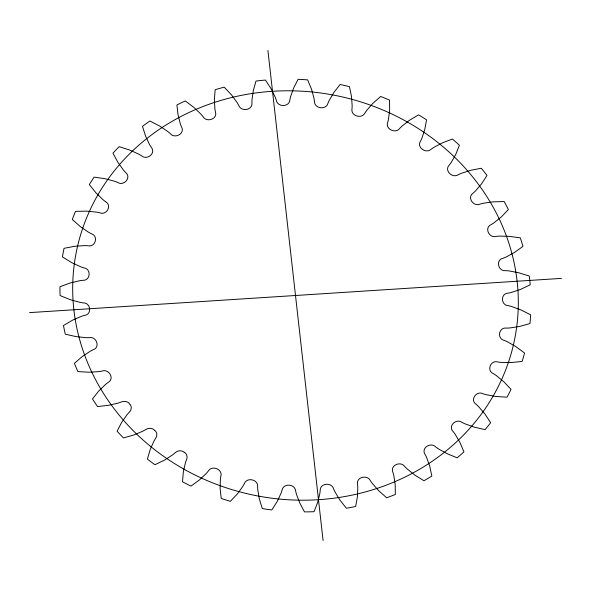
<?xml version="1.0" encoding="UTF-8"?>
<svg xmlns="http://www.w3.org/2000/svg" width="591" height="591" viewBox="0 0 591 591"><rect width="100%" height="100%" fill="white"/><g stroke="black" fill="none" stroke-linecap="round" stroke-linejoin="round"><path stroke-width="0.89" d="M29.55 312.617L561.45 278.383M184.185 452.196C187.066 453.607 187.768 457.368 186.409 460.086A49.526 45.212 10.8 0 0 185.36 463.026L183.365 471.781L182.501 481.776A236.237 215.649 10.8 0 0 190.974 486.09L199.418 479.951L206.148 473.605A49.526 45.212 10.8 0 0 208.195 471.175C211.792 464.866 223.066 469.165 220.827 476.339A49.526 45.212 10.8 0 0 220.369 479.412L220.118 488.417L221.219 498.449A236.237 215.649 10.8 0 0 230.342 501.331L237.405 493.869L242.753 486.474A49.526 45.212 10.8 0 0 244.282 483.733C246.735 476.804 258.489 479.427 257.639 486.77A49.526 45.212 10.8 0 0 257.794 489.895L259.301 498.841L262.323 508.6A236.237 215.649 10.8 0 0 271.808 509.952L277.268 501.404L281.05 493.212A49.526 45.212 10.8 0 0 282.018 490.249C283.17 482.877 295.19 483.778 295.67 491.062A49.526 45.212 10.8 0 0 296.431 494.128L299.644 502.742L304.498 511.902A236.237 215.649 10.8 0 0 314.035 511.68L317.707 502.328L319.82 493.588A49.526 45.212 10.8 0 0 320.182 490.5C319.916 482.913 331.972 482.042 333.693 489.067A49.526 45.212 10.8 0 0 335.031 491.978L339.847 499.971L346.378 508.245A236.237 215.649 10.8 0 0 355.664 506.465L357.437 496.595L357.806 487.605A49.526 45.212 10.8 0 0 357.562 484.487C355.797 476.967 367.624 474.233 370.491 480.845A49.526 45.212 10.8 0 0 372.367 483.504L378.632 490.633L386.625 497.755A236.237 215.649 10.8 0 0 395.357 494.468L395.172 484.406L393.783 475.445A49.526 45.212 10.8 0 0 392.941 472.394C389.691 465.25 400.949 460.588 404.879 466.668A49.526 45.212 10.8 0 0 407.229 468.995L414.742 475.024L423.946 480.756A236.237 215.649 10.8 0 0 431.844 476.073L429.709 466.144L426.606 457.5A49.526 45.212 10.8 0 0 425.188 454.619C420.548 448.17 430.839 441.573 435.752 446.995A49.526 45.212 10.8 0 0 438.5 448.916L447.025 453.644L457.138 457.811A236.237 215.649 10.8 0 0 463.95 451.871L459.931 442.4L455.218 434.348A49.526 45.212 10.8 0 0 453.267 431.733C447.439 426.259 456.304 417.822 462.118 422.447A49.526 45.212 10.8 0 0 465.176 423.895L474.433 427.182L485.13 429.65A236.237 215.649 10.8 0 0 490.641 422.654L484.871 413.929L478.695 406.734A49.526 45.212 10.8 0 0 476.28 404.466C469.513 400.188 476.501 390.141 483.128 393.82A49.526 45.212 10.8 0 0 486.4 394.751L496.093 396.487L507.034 397.174A236.237 215.649 10.8 0 0 511.06 389.343L503.717 381.653L496.277 375.551A49.526 45.212 10.8 0 0 493.478 373.697C486.09 370.749 490.811 359.476 498.102 362.032A49.526 45.212 10.8 0 0 501.486 362.416L511.304 362.549L522.134 361.426A236.237 215.649 10.8 0 0 524.549 353.012L515.877 346.614L507.418 341.783A49.526 45.212 10.8 0 0 504.315 340.416C496.617 338.85 498.811 326.83 506.568 328.108A49.526 45.212 10.8 0 0 509.952 327.939L519.578 326.454L529.95 323.565A236.237 215.649 10.8 0 0 530.681 314.84L520.952 309.928L511.74 306.537A49.526 45.212 10.8 0 0 508.437 305.687C500.725 305.481 500.296 293.262 508.253 293.136A49.526 45.212 10.8 0 0 511.525 292.405L520.649 289.361L530.23 284.803A236.237 215.649 10.8 0 0 529.248 276.041L518.78 272.776L509.11 270.929A49.526 45.212 10.8 0 0 505.719 270.634C498.228 271.705 495.251 259.841 503.096 258.237A49.526 45.212 10.8 0 0 506.162 256.982L514.48 252.468L522.969 246.381A236.237 215.649 10.8 0 0 520.302 237.87L509.435 236.356L499.617 236.119A49.526 45.212 10.8 0 0 496.241 236.378C489.171 238.624 483.874 227.587 491.269 224.543A49.526 45.212 10.8 0 0 494.017 222.792L501.279 216.956L508.4 209.539A236.237 215.649 10.8 0 0 504.138 201.553L493.212 201.834L483.564 203.215A49.526 45.212 10.8 0 0 480.313 204.021C473.797 207.33 466.528 197.505 473.147 193.124A49.526 45.212 10.8 0 0 475.496 190.937L481.466 183.971L486.984 175.461A236.237 215.649 10.8 0 0 481.259 168.25L470.628 170.326L461.468 173.274A49.526 45.212 10.8 0 0 458.446 174.611C452.61 178.881 443.752 170.511 449.323 164.992A49.526 45.212 10.8 0 0 451.192 162.444L455.668 154.569L459.414 145.238A236.237 215.649 10.8 0 0 452.418 139.04L442.423 142.845L434.038 147.262A49.526 45.212 10.8 0 0 431.341 149.08C426.296 154.236 416.234 147.454 420.548 141.057A49.526 45.212 10.8 0 0 421.878 138.235L424.73 129.695L426.576 119.847A236.237 215.649 10.8 0 0 418.531 114.861L409.497 120.261L402.153 126.016A49.526 45.212 10.8 0 0 399.871 128.254C395.756 134.209 384.815 129.074 387.755 122.093A49.526 45.212 10.8 0 0 388.509 119.072L389.639 110.155L389.521 100.101A236.237 215.649 10.8 0 0 380.685 96.488L372.899 103.314L366.841 110.214A49.526 45.212 10.8 0 0 365.046 112.807C361.995 119.448 350.456 115.984 351.992 108.692A49.526 45.212 10.8 0 0 352.147 105.582L351.512 96.569L349.451 86.633A236.237 215.649 10.8 0 0 340.106 84.513L333.819 92.543L329.231 100.374A49.526 45.212 10.8 0 0 327.983 103.233C326.166 110.414 314.249 108.641 314.419 101.305A49.526 45.212 10.8 0 0 313.961 98.195L311.597 89.381L307.638 79.881A236.237 215.649 10.8 0 0 298.093 79.312L293.505 88.303L290.543 96.798A49.526 45.212 10.8 0 0 289.878 99.842C289.42 107.348 277.356 107.326 276.241 100.152A49.526 45.212 10.8 0 0 275.192 97.153L271.158 88.813L265.44 80.058A236.237 215.649 10.8 0 0 255.992 81.063L253.258 90.711L252.01 99.613A49.526 45.212 10.8 0 0 251.951 102.731C252.963 110.325 240.988 112.113 238.675 105.279A49.526 45.212 10.8 0 0 237.065 102.479L231.502 94.885L224.211 87.165A236.237 215.649 10.8 0 0 215.168 89.706L214.37 99.709L214.88 108.722A49.526 45.212 10.8 0 0 215.427 111.817C217.946 119.19 206.348 122.884 202.942 116.523A49.526 45.212 10.8 0 0 200.822 114.019L193.9 107.414L185.271 100.958A236.237 215.649 10.8 0 0 176.916 104.962L178.083 114.994L180.336 123.837A49.526 45.212 10.8 0 0 181.474 126.814C185.441 133.647 174.611 139.284 170.178 133.514A49.526 45.212 10.8 0 0 167.622 131.387L159.57 125.979L149.87 121.015A236.237 215.649 10.8 0 0 142.483 126.348L145.578 136.085L149.501 144.47A49.526 45.212 10.8 0 0 151.193 147.225C156.452 153.224 146.819 160.759 141.448 155.714A49.526 45.212 10.8 0 0 138.53 154.029L129.606 150.003L119.16 146.671A236.237 215.649 10.8 0 0 112.97 153.165L117.882 162.303L123.349 169.949A49.526 45.212 10.8 0 0 125.543 172.402C131.882 177.307 123.896 186.579 117.661 182.412A49.526 45.212 10.8 0 0 114.484 181.215L104.969 178.696L94.109 177.115A236.237 215.649 10.8 0 0 89.322 184.555L95.905 192.792L102.738 199.47A49.526 45.212 10.8 0 0 105.353 201.538M183.882 452.012C181.186 449.869 177.226 450.637 174.906 452.965A49.526 45.212 10.8 0 1 172.409 455.004L164.512 460.108L154.96 464.725A236.237 215.649 10.8 0 1 147.41 459.118L150.217 449.485L153.889 441.248A49.526 45.212 10.8 0 1 155.499 438.544C157.346 436.173 157.442 432.346 154.827 430.47M105.361 201.538C112.475 205.166 106.572 215.878 99.598 212.738A49.526 45.212 10.8 0 0 96.252 212.08L86.463 211.142L75.53 211.364A236.237 215.649 10.8 0 0 72.294 219.52L80.339 226.589L88.318 232.078A49.526 45.212 10.8 0 0 91.28 233.696C98.86 235.949 95.38 247.666 87.83 245.73A49.526 45.212 10.8 0 0 84.432 245.62L74.673 246.307L64.027 248.316A236.237 215.649 10.8 0 0 62.447 256.915L71.688 262.603L80.561 266.726A49.526 45.212 10.8 0 0 83.774 267.841C91.509 268.713 90.622 280.902 82.733 280.311A49.526 45.212 10.8 0 0 79.386 280.769L69.982 283.045L59.957 286.783A236.237 215.649 10.8 0 0 60.09 295.559L70.226 299.667L79.704 302.289A49.526 45.212 10.8 0 0 83.065 302.873C90.696 302.422 92.418 314.53 84.476 315.395A49.526 45.212 10.8 0 0 81.292 316.392L72.538 320.189L63.466 325.53A236.237 215.649 10.8 0 0 65.298 334.196L76.01 336.604L85.791 337.646A49.526 45.212 10.8 0 0 89.189 337.668C96.488 335.991 100.662 347.493 93.001 349.828A49.526 45.212 10.8 0 0 90.083 351.342L82.26 356.536L74.422 363.317A236.237 215.649 10.8 0 0 77.901 371.591L88.849 372.212L98.616 371.643A49.526 45.212 10.8 0 0 101.94 371.104C108.751 368.319 115.082 378.779 108.035 382.517A49.526 45.212 10.8 0 0 105.479 384.49L98.837 390.924L92.492 398.918A236.237 215.649 10.8 0 0 97.508 406.542L108.33 405.36L117.764 403.188A49.526 45.212 10.8 0 0 120.919 402.109C123.888 400.772 127.937 401.171 129.784 404.126M154.569 430.233C152.249 427.655 148.201 427.84 145.504 429.694A49.526 45.212 10.8 0 1 142.63 431.275L133.825 434.976L123.467 437.924A236.237 215.649 10.8 0 1 117.084 431.201L121.731 422.24L126.976 414.786A49.526 45.212 10.8 0 1 129.097 412.415C131.335 410.45 132.258 406.711 129.998 404.399M267.915 50.449L323.085 540.551M150.964 446.744A223.472 203.991 10.8 0 0 514.621 339.345A223.472 203.991 10.8 0 0 220.908 100.411A223.472 203.991 10.8 0 0 150.964 446.744"/></g></svg>
